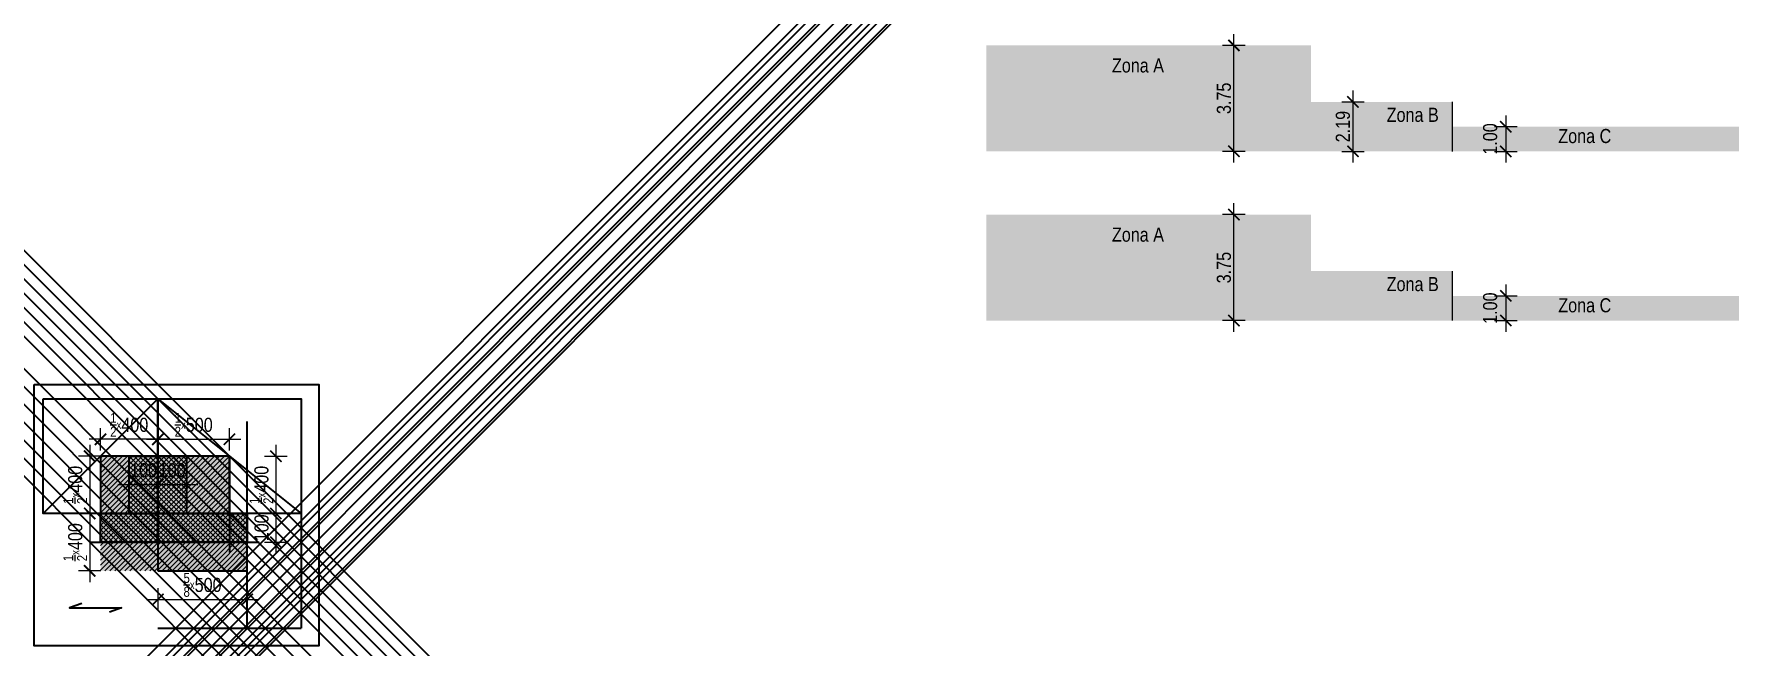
# Paper-space layout 'PT' of a CAD drawing. Header units: metres. Extents: x 0.175 to 0.477, y 0.067 to 0.175.
import ezdxf
from ezdxf.enums import TextEntityAlignment as Align

# ---------------------------------------------------------------- set-up
doc = ezdxf.new("R2010")
doc.units = ezdxf.units.M
doc.header["$MEASUREMENT"] = 0
doc.header["$PDMODE"] = 67
doc.layers.add('noStamp', color=30, linetype='Continuous', plot=False)
doc.layers.add('P', color=220, linetype='Continuous', lineweight=5)
doc.layers.add('P27', color=150, linetype='Continuous', lineweight=5)
doc.styles.add('Testo Meoli Arial Narrow', font='ARIALN.TTF')
doc.dimstyles.new('Quota annotativa Meoli', dxfattribs={"dimscale": 100, "dimtxt": 0.0025, "dimasz": 0.002, "dimexe": 0.002, "dimexo": 0, "dimgap": 0.0005, "dimtad": 1, "dimzin": 1, "dimdsep": 46, "dimtxsty": 'Testo Meoli Arial Narrow', "dimblk": 'ARCHTICK', "dimcen": 0, "dimdle": 0.002, "dimclrd": 256, "dimclre": 256, "dimclrt": 256, "dimazin": 0, "dimtfac": 1, "dimtmove": 2, "dimatfit": 3, "dimfxl": 0.002, "dimfxlon": 1, "dimtolj": 1, "dimtzin": 0, "dimlwd": 9, "dimlwe": 9, "dimarcsym": 2})

# ---------------------------------------------------------------- blocks, each defined once
blk = doc.blocks.new('_ArchTick')
at = {"color": 0, "const_width": 0.15}
blk.add_lwpolyline([(-0.5, -0.5), (0.5, 0.5)], dxfattribs=at)
blk = doc.blocks.new('*D29')
at = {"layer": 'Defpoints', "color": 0, "transparency": 16777216}
for p in [(0.1966, 0.10015), (0.1845, 0.08999), (0.1966, 0.08999)]:
    blk.add_point(p, dxfattribs=at)
at = {"layer": 'P', "color": 0, "lineweight": 9, "transparency": 16777216}
for p, q in [((0.1865, 0.10015), (0.1825, 0.10015)), ((0.1845, 0.10215), (0.1845, 0.08799)), ((0.1865, 0.08999), (0.1825, 0.08999))]:
    blk.add_line(p, q, dxfattribs=at)
at = {"layer": 'P', "color": 0, "lineweight": 9, "transparency": 16777216, "xscale": 0.002, "yscale": 0.002, "zscale": 0.002}
for p, rotation in [((0.1845, 0.10015), 90), ((0.1845, 0.08999), 270)]:
    blk.add_blockref('_ArchTick', p, dxfattribs=dict(at, rotation=rotation))
at = {"layer": 'P', "color": 0, "transparency": 16777216, "insert": (0.18193, 0.09507), "char_height": 0.0025, "attachment_point": 5, "rotation": 90, "style": 'Testo Meoli Arial Narrow'}
blk.add_mtext('\\A1;{\\H0.7x;\\S1/2;\\H0.85714x;x\\H1.6667x;400}', dxfattribs=at)
blk = doc.blocks.new('*D30')
at = {"layer": 'Defpoints', "color": 0, "transparency": 16777216}
for p in [(0.38755, 0.143), (0.40124, 0.143), (0.40124, 0.12421)]:
    blk.add_point(p, dxfattribs=at)
at = {"layer": 'P', "color": 0, "lineweight": 9, "transparency": 16777216}
for p, q in [((0.38955, 0.143), (0.38555, 0.143)), ((0.38755, 0.12221), (0.38755, 0.145)), ((0.38955, 0.12421), (0.38555, 0.12421))]:
    blk.add_line(p, q, dxfattribs=at)
at = {"layer": 'P', "color": 0, "lineweight": 9, "transparency": 16777216, "xscale": 0.002, "yscale": 0.002, "zscale": 0.002}
for p, rotation in [((0.38755, 0.143), 90), ((0.38755, 0.12421), 270)]:
    blk.add_blockref('_ArchTick', p, dxfattribs=dict(at, rotation=rotation))
at = {"layer": 'P', "color": 0, "transparency": 16777216, "insert": (0.38578, 0.1336), "char_height": 0.0025, "attachment_point": 5, "rotation": 90, "style": 'Testo Meoli Arial Narrow'}
blk.add_mtext('\\A1;3.75', dxfattribs=at)
blk = doc.blocks.new('*D31')
at = {"layer": 'Defpoints', "color": 0, "transparency": 16777216}
for p in [(0.4263, 0.12859), (0.42639, 0.12421), (0.43579, 0.12421)]:
    blk.add_point(p, dxfattribs=at)
at = {"layer": 'P', "color": 0, "lineweight": 9, "transparency": 16777216}
for p, q in [((0.43579, 0.13059), (0.43579, 0.12221)), ((0.43379, 0.12859), (0.43779, 0.12859)), ((0.43379, 0.12421), (0.43779, 0.12421))]:
    blk.add_line(p, q, dxfattribs=at)
at = {"layer": 'P', "color": 0, "lineweight": 9, "transparency": 16777216, "xscale": 0.002, "yscale": 0.002, "zscale": 0.002}
for p, rotation in [((0.43579, 0.12859), 90), ((0.43579, 0.12421), 270)]:
    blk.add_blockref('_ArchTick', p, dxfattribs=dict(at, rotation=rotation))
at = {"layer": 'P', "color": 0, "transparency": 16777216, "insert": (0.43303, 0.1264), "char_height": 0.0025, "attachment_point": 5, "rotation": 90, "style": 'Testo Meoli Arial Narrow'}
blk.add_mtext('\\A1;1.00', dxfattribs=at)
blk = doc.blocks.new('*D32')
at = {"layer": 'Defpoints', "color": 0, "transparency": 16777216}
for p in [(0.40124, 0.16299), (0.40134, 0.15422), (0.40867, 0.15422)]:
    blk.add_point(p, dxfattribs=at)
at = {"layer": 'P27', "color": 0, "lineweight": 9, "transparency": 16777216}
for p, q in [((0.40867, 0.16499), (0.40867, 0.15222)), ((0.40667, 0.16299), (0.41067, 0.16299)), ((0.40667, 0.15422), (0.41067, 0.15422))]:
    blk.add_line(p, q, dxfattribs=at)
at = {"layer": 'P27', "color": 0, "lineweight": 9, "transparency": 16777216, "xscale": 0.002, "yscale": 0.002, "zscale": 0.002}
for p, rotation in [((0.40867, 0.16299), 90), ((0.40867, 0.15422), 270)]:
    blk.add_blockref('_ArchTick', p, dxfattribs=dict(at, rotation=rotation))
at = {"layer": 'P27', "color": 0, "transparency": 16777216, "insert": (0.40689, 0.15861), "char_height": 0.0025, "attachment_point": 5, "rotation": 90, "style": 'Testo Meoli Arial Narrow'}
blk.add_mtext('\\A1;2.19', dxfattribs=at)
blk = doc.blocks.new('*D33')
at = {"layer": 'Defpoints', "color": 0, "transparency": 16777216}
for p in [(0.38755, 0.17301), (0.40124, 0.17301), (0.40124, 0.15422)]:
    blk.add_point(p, dxfattribs=at)
at = {"layer": 'P27', "color": 0, "lineweight": 9, "transparency": 16777216}
for p, q in [((0.38955, 0.17301), (0.38555, 0.17301)), ((0.38755, 0.15222), (0.38755, 0.17501)), ((0.38955, 0.15422), (0.38555, 0.15422))]:
    blk.add_line(p, q, dxfattribs=at)
at = {"layer": 'P27', "color": 0, "lineweight": 9, "transparency": 16777216, "xscale": 0.002, "yscale": 0.002, "zscale": 0.002}
for p, rotation in [((0.38755, 0.17301), 90), ((0.38755, 0.15422), 270)]:
    blk.add_blockref('_ArchTick', p, dxfattribs=dict(at, rotation=rotation))
at = {"layer": 'P27', "color": 0, "transparency": 16777216, "insert": (0.38578, 0.16362), "char_height": 0.0025, "attachment_point": 5, "rotation": 90, "style": 'Testo Meoli Arial Narrow'}
blk.add_mtext('\\A1;3.75', dxfattribs=at)
blk = doc.blocks.new('*D34')
at = {"layer": 'Defpoints', "color": 0, "transparency": 16777216}
for p in [(0.4263, 0.1586), (0.42639, 0.15422), (0.43579, 0.15422)]:
    blk.add_point(p, dxfattribs=at)
at = {"layer": 'P27', "color": 0, "lineweight": 9, "transparency": 16777216}
for p, q in [((0.43579, 0.1606), (0.43579, 0.15222)), ((0.43379, 0.1586), (0.43779, 0.1586)), ((0.43379, 0.15422), (0.43779, 0.15422))]:
    blk.add_line(p, q, dxfattribs=at)
at = {"layer": 'P27', "color": 0, "lineweight": 9, "transparency": 16777216, "xscale": 0.002, "yscale": 0.002, "zscale": 0.002}
for p, rotation in [((0.43579, 0.1586), 90), ((0.43579, 0.15422), 270)]:
    blk.add_blockref('_ArchTick', p, dxfattribs=dict(at, rotation=rotation))
at = {"layer": 'P27', "color": 0, "transparency": 16777216, "insert": (0.43303, 0.15641), "char_height": 0.0025, "attachment_point": 5, "rotation": 90, "style": 'Testo Meoli Arial Narrow'}
blk.add_mtext('\\A1;1.00', dxfattribs=at)
blk = doc.blocks.new('*D77')
at = {"layer": 'Defpoints', "color": 0, "transparency": 16777216}
for p in [(0.1966, 0.10015), (0.1966, 0.08999), (0.21754, 0.08999)]:
    blk.add_point(p, dxfattribs=at)
at = {"layer": 'P', "color": 0, "lineweight": 9, "transparency": 16777216}
for p, q in [((0.21554, 0.10015), (0.21954, 0.10015)), ((0.21754, 0.10215), (0.21754, 0.08799)), ((0.21554, 0.08999), (0.21954, 0.08999))]:
    blk.add_line(p, q, dxfattribs=at)
at = {"layer": 'P', "color": 0, "lineweight": 9, "transparency": 16777216, "xscale": 0.002, "yscale": 0.002, "zscale": 0.002}
for p, rotation in [((0.21754, 0.10015), 90), ((0.21754, 0.08999), 270)]:
    blk.add_blockref('_ArchTick', p, dxfattribs=dict(at, rotation=rotation))
at = {"layer": 'P', "color": 0, "transparency": 16777216, "insert": (0.21497, 0.09507), "char_height": 0.0025, "attachment_point": 5, "rotation": 90, "style": 'Testo Meoli Arial Narrow'}
blk.add_mtext('\\A1;{\\H0.7x;\\S1/2;\\H0.85714x;x}400', dxfattribs=at)
blk = doc.blocks.new('*D84')
at = {"layer": 'Defpoints', "color": 0, "transparency": 16777216}
for p in [(0.20931, 0.10315), (0.1966, 0.10015), (0.20931, 0.10015)]:
    blk.add_point(p, dxfattribs=at)
at = {"layer": 'P', "color": 0, "lineweight": 9, "transparency": 16777216}
for p, q in [((0.1946, 0.10315), (0.21131, 0.10315)), ((0.1966, 0.10115), (0.1966, 0.10515)), ((0.20931, 0.10115), (0.20931, 0.10515))]:
    blk.add_line(p, q, dxfattribs=at)
at = {"layer": 'P', "color": 0, "lineweight": 9, "transparency": 16777216, "xscale": 0.002, "yscale": 0.002, "zscale": 0.002, "rotation": 180}
blk.add_blockref('_ArchTick', (0.1966, 0.10315), dxfattribs=at)
at = {"layer": 'P', "color": 0, "lineweight": 9, "transparency": 16777216, "xscale": 0.002, "yscale": 0.002, "zscale": 0.002}
blk.add_blockref('_ArchTick', (0.20931, 0.10315), dxfattribs=at)
at = {"layer": 'P', "color": 0, "transparency": 16777216, "insert": (0.20296, 0.10572), "char_height": 0.0025, "attachment_point": 5, "style": 'Testo Meoli Arial Narrow'}
blk.add_mtext('\\A1;{\\H0.7x;\\S1/2;\\H0.85714x;x\\H1.6667x;500}', dxfattribs=at)
blk = doc.blocks.new('*D86')
at = {"layer": 'Defpoints', "color": 0, "transparency": 16777216}
for p in [(0.1966, 0.09516), (0.19152, 0.08999), (0.1966, 0.08999)]:
    blk.add_point(p, dxfattribs=at)
at = {"layer": 'P', "color": 0, "lineweight": 9, "transparency": 16777216}
for p, q in [((0.19152, 0.09316), (0.19152, 0.09716)), ((0.1966, 0.09316), (0.1966, 0.09716)), ((0.18952, 0.09516), (0.1986, 0.09516))]:
    blk.add_line(p, q, dxfattribs=at)
at = {"layer": 'P', "color": 0, "lineweight": 9, "transparency": 16777216, "xscale": 0.002, "yscale": 0.002, "zscale": 0.002, "rotation": 180}
blk.add_blockref('_ArchTick', (0.19152, 0.09516), dxfattribs=at)
at = {"layer": 'P', "color": 0, "lineweight": 9, "transparency": 16777216, "xscale": 0.002, "yscale": 0.002, "zscale": 0.002}
blk.add_blockref('_ArchTick', (0.1966, 0.09516), dxfattribs=at)
at = {"layer": 'P', "color": 0, "transparency": 16777216, "insert": (0.19406, 0.09763), "char_height": 0.0025, "attachment_point": 5, "style": 'Testo Meoli Arial Narrow'}
blk.add_mtext('\\A1;100', dxfattribs=at)
blk = doc.blocks.new('*D87')
at = {"layer": 'Defpoints', "color": 0, "transparency": 16777216}
for p in [(0.20169, 0.09516), (0.1966, 0.08999), (0.20169, 0.08999)]:
    blk.add_point(p, dxfattribs=at)
at = {"layer": 'P', "color": 0, "lineweight": 9, "transparency": 16777216}
for p, q in [((0.1966, 0.09316), (0.1966, 0.09716)), ((0.20169, 0.09316), (0.20169, 0.09716)), ((0.1946, 0.09516), (0.20369, 0.09516))]:
    blk.add_line(p, q, dxfattribs=at)
at = {"layer": 'P', "color": 0, "lineweight": 9, "transparency": 16777216, "xscale": 0.002, "yscale": 0.002, "zscale": 0.002, "rotation": 180}
blk.add_blockref('_ArchTick', (0.1966, 0.09516), dxfattribs=at)
at = {"layer": 'P', "color": 0, "lineweight": 9, "transparency": 16777216, "xscale": 0.002, "yscale": 0.002, "zscale": 0.002}
blk.add_blockref('_ArchTick', (0.20169, 0.09516), dxfattribs=at)
at = {"layer": 'P', "color": 0, "transparency": 16777216, "insert": (0.19914, 0.09763), "char_height": 0.0025, "attachment_point": 5, "style": 'Testo Meoli Arial Narrow'}
blk.add_mtext('\\A1;100', dxfattribs=at)
blk = doc.blocks.new('*D88')
at = {"layer": 'Defpoints', "color": 0, "transparency": 16777216}
for p in [(0.1966, 0.08999), (0.1845, 0.07982), (0.1966, 0.07982)]:
    blk.add_point(p, dxfattribs=at)
at = {"layer": 'P', "color": 0, "lineweight": 9, "transparency": 16777216}
for p, q in [((0.1845, 0.09199), (0.1845, 0.07782)), ((0.1865, 0.08999), (0.1825, 0.08999)), ((0.1865, 0.07982), (0.1825, 0.07982))]:
    blk.add_line(p, q, dxfattribs=at)
at = {"layer": 'P', "color": 0, "lineweight": 9, "transparency": 16777216, "xscale": 0.002, "yscale": 0.002, "zscale": 0.002}
for p, rotation in [((0.1845, 0.08999), 90), ((0.1845, 0.07982), 270)]:
    blk.add_blockref('_ArchTick', p, dxfattribs=dict(at, rotation=rotation))
at = {"layer": 'P', "color": 0, "transparency": 16777216, "insert": (0.18193, 0.0849), "char_height": 0.0025, "attachment_point": 5, "rotation": 90, "style": 'Testo Meoli Arial Narrow'}
blk.add_mtext('\\A1;{\\H0.7x;\\S1/2;\\H0.85714x;x\\H1.6667x;400}', dxfattribs=at)
blk = doc.blocks.new('*D107')
at = {"layer": 'Defpoints', "color": 0, "transparency": 16777216}
for p in [(0.1966, 0.08999), (0.21246, 0.0849), (0.21754, 0.0849)]:
    blk.add_point(p, dxfattribs=at)
at = {"layer": 'P', "color": 0, "lineweight": 9, "transparency": 16777216}
for p, q in [((0.21754, 0.09199), (0.21754, 0.0829)), ((0.21554, 0.08999), (0.21954, 0.08999)), ((0.21554, 0.0849), (0.21954, 0.0849))]:
    blk.add_line(p, q, dxfattribs=at)
at = {"layer": 'P', "color": 0, "lineweight": 9, "transparency": 16777216, "xscale": 0.002, "yscale": 0.002, "zscale": 0.002}
for p, rotation in [((0.21754, 0.08999), 90), ((0.21754, 0.0849), 270)]:
    blk.add_blockref('_ArchTick', p, dxfattribs=dict(at, rotation=rotation))
at = {"layer": 'P', "color": 0, "transparency": 16777216, "insert": (0.21501, 0.08744), "char_height": 0.0025, "attachment_point": 5, "rotation": 90, "style": 'Testo Meoli Arial Narrow'}
blk.add_mtext('\\A1;100', dxfattribs=at)
blk = doc.blocks.new('*D108')
at = {"layer": 'Defpoints', "color": 0, "transparency": 16777216}
for p in [(0.1966, 0.07982), (0.21246, 0.07982), (0.21246, 0.07474)]:
    blk.add_point(p, dxfattribs=at)
at = {"layer": 'P', "color": 0, "lineweight": 9, "transparency": 16777216}
for p, q in [((0.1966, 0.07674), (0.1966, 0.07274)), ((0.21246, 0.07674), (0.21246, 0.07274)), ((0.1946, 0.07474), (0.21446, 0.07474))]:
    blk.add_line(p, q, dxfattribs=at)
at = {"layer": 'P', "color": 0, "lineweight": 9, "transparency": 16777216, "xscale": 0.002, "yscale": 0.002, "zscale": 0.002, "rotation": 180}
blk.add_blockref('_ArchTick', (0.1966, 0.07474), dxfattribs=at)
at = {"layer": 'P', "color": 0, "lineweight": 9, "transparency": 16777216, "xscale": 0.002, "yscale": 0.002, "zscale": 0.002}
blk.add_blockref('_ArchTick', (0.21246, 0.07474), dxfattribs=at)
at = {"layer": 'P', "color": 0, "transparency": 16777216, "insert": (0.20453, 0.07732), "char_height": 0.0025, "attachment_point": 5, "style": 'Testo Meoli Arial Narrow'}
blk.add_mtext('\\A1;{\\H0.7x;\\S5/8;\\H0.85714x;x\\H1.6667x;500}', dxfattribs=at)
blk = doc.blocks.new('*D109')
at = {"layer": 'Defpoints', "color": 0, "transparency": 16777216}
for p in [(0.18643, 0.10315), (0.18643, 0.10015), (0.1966, 0.10015)]:
    blk.add_point(p, dxfattribs=at)
at = {"layer": 'P', "color": 0, "lineweight": 9, "transparency": 16777216}
for p, q in [((0.1986, 0.10315), (0.18443, 0.10315)), ((0.18643, 0.10115), (0.18643, 0.10515)), ((0.1966, 0.10115), (0.1966, 0.10515))]:
    blk.add_line(p, q, dxfattribs=at)
at = {"layer": 'P', "color": 0, "lineweight": 9, "transparency": 16777216, "xscale": 0.002, "yscale": 0.002, "zscale": 0.002, "rotation": 180}
blk.add_blockref('_ArchTick', (0.18643, 0.10315), dxfattribs=at)
at = {"layer": 'P', "color": 0, "lineweight": 9, "transparency": 16777216, "xscale": 0.002, "yscale": 0.002, "zscale": 0.002}
blk.add_blockref('_ArchTick', (0.1966, 0.10315), dxfattribs=at)
at = {"layer": 'P', "color": 0, "transparency": 16777216, "insert": (0.19152, 0.10572), "char_height": 0.0025, "attachment_point": 5, "style": 'Testo Meoli Arial Narrow'}
blk.add_mtext('\\A1;{\\H0.7x;\\C114;\\S1/2;\\H0.85714x;x\\H1.6667x;400}', dxfattribs=at)

psp = doc.layouts.new('PT')

# ---------------------------------------------------------------- hatches: boundary and pattern name
at = {"layer": 'P'}
h = psp.add_hatch(dxfattribs=at)
h.set_pattern_fill('ANSI31', color=114, scale=0.005, style=0)
h.paths.add_polyline_path([(0.18643, 0.08999), (0.1966, 0.08999), (0.1966, 0.10015), (0.18643, 0.10015)])
h = psp.add_hatch(dxfattribs=at)
h.set_pattern_fill('ANSI31', color=20, scale=0.005, angle=90, style=0)
h.paths.add_polyline_path([(0.19152, 0.10015), (0.1966, 0.10015), (0.1966, 0.08999), (0.19152, 0.08999)])
h = psp.add_hatch(dxfattribs=at)
h.set_pattern_fill('ANSI31', color=114, scale=0.005, style=0)
h.set_pattern_definition([(45, (0.0101671, 0), (-0.0004419417, 0.0004419417), [])])
h.paths.add_polyline_path([(0.1966, 0.08999), (0.20931, 0.08999), (0.20931, 0.10015), (0.1966, 0.10015)])
h = psp.add_hatch(dxfattribs=at)
h.set_pattern_fill('ANSI31', color=20, scale=0.005, angle=90, style=0)
h.set_pattern_definition([(135, (0.00508356, 0), (-0.0004419417, -0.0004419417), [])])
h.paths.add_polyline_path([(0.1966, 0.10015), (0.20169, 0.10015), (0.20169, 0.08999), (0.1966, 0.08999)])
h = psp.add_hatch(dxfattribs=at)
h.set_pattern_fill('ANSI31', color=114, scale=0.005, style=0)
h.set_pattern_definition([(45, (0, -0.0101663), (-0.0004419417, 0.0004419417), [])])
h.paths.add_polyline_path([(0.18643, 0.07982), (0.1966, 0.07982), (0.1966, 0.08999), (0.18643, 0.08999)])
h = psp.add_hatch(dxfattribs=at)
h.set_pattern_fill('ANSI31', color=20, scale=0.005, angle=90, style=0)
h.set_pattern_definition([(135, (0, -0.0101663), (-0.0004419417, -0.0004419417), [])])
h.paths.add_polyline_path([(0.18643, 0.08999), (0.1966, 0.08999), (0.1966, 0.0849), (0.18643, 0.0849)])
h = psp.add_hatch(dxfattribs=at)
h.set_pattern_fill('ANSI31', color=114, scale=0.005, style=0)
h.set_pattern_definition([(45, (0.0101671, -0.0101663), (-0.0004419417, 0.0004419417), [])])
h.paths.add_polyline_path([(0.1966, 0.07982), (0.21246, 0.07982), (0.21246, 0.08999), (0.1966, 0.08999)])
h = psp.add_hatch(dxfattribs=at)
h.set_pattern_fill('ANSI31', color=20, scale=0.005, angle=90, style=0)
h.set_pattern_definition([(135, (0.0101671, -0.0101663), (-0.0004419417, -0.0004419417), [])])
h.paths.add_polyline_path([(0.1966, 0.08999), (0.21246, 0.08999), (0.21246, 0.0849), (0.1966, 0.0849)])

# ---------------------------------------------------------------- linework, layer by layer
at = {"color": 254}
psp.add_lwpolyline([(0.18312, 0.07402), (0.18092, 0.07326), (0.19016, 0.07327), (0.18799, 0.07251)], dxfattribs=at)
at = {"layer": 'noStamp'}
for p, q in [((0.17627, 0.08999), (0.1966, 0.11032)), ((0.1966, 0.11032), (0.22202, 0.08999)), ((0.21246, 0.06965), (0.21246, 0.1063)), ((0.20931, 0.10015), (0.20931, 0.08308)), ((0.22202, 0.08999), (0.22202, 0.06965)), ((0.1845, 0.0849), (0.2146, 0.0849)), ((0.1966, 0.06965), (0.22202, 0.06965))]:
    psp.add_line(p, q, dxfattribs=at)
for points in [[(0.17464, 0.11287), (0.22516, 0.11287), (0.22516, 0.06651), (0.17464, 0.06651)], [(0.17627, 0.11032), (0.1966, 0.11032), (0.1966, 0.08999), (0.17627, 0.08999)], [(0.1966, 0.11032), (0.22202, 0.11032), (0.22202, 0.08999), (0.1966, 0.08999)], [(0.18643, 0.08999), (0.1966, 0.08999), (0.1966, 0.10015), (0.18643, 0.10015)], [(0.19152, 0.10015), (0.1966, 0.10015), (0.1966, 0.08999), (0.19152, 0.08999)], [(0.1966, 0.08999), (0.20931, 0.08999), (0.20931, 0.10015), (0.1966, 0.10015)], [(0.1966, 0.10015), (0.20169, 0.10015), (0.20169, 0.08999), (0.1966, 0.08999)], [(0.18643, 0.08999), (0.1966, 0.08999), (0.1966, 0.0849), (0.18643, 0.0849)], [(0.1966, 0.07982), (0.21246, 0.07982), (0.21246, 0.08999), (0.1966, 0.08999)], [(0.1966, 0.08999), (0.21246, 0.08999), (0.21246, 0.0849), (0.1966, 0.0849)]]:
    psp.add_lwpolyline(points, close=True, dxfattribs=at)
for p in [(0.22202, 0.08744), (0.22202, 0.0849), (0.22202, 0.08236), (0.22202, 0.07982), (0.22202, 0.07728), (0.22202, 0.07474), (0.19978, 0.06965), (0.20296, 0.06965), (0.20613, 0.06965), (0.20931, 0.06965), (0.21249, 0.06965), (0.21566, 0.06965), (0.21884, 0.06965), (0.22202, 0.07219)]:
    psp.add_point(p, dxfattribs=at)
at = {"layer": 'P'}
psp.add_line((0.4263, 0.13298), (0.4263, 0.12421), dxfattribs=at)
at = {"layer": 'P', "color": 140, "transparency": 33554559}
psp.add_solid([(0.34361, 0.143), (0.40124, 0.143), (0.34361, 0.12421), (0.40124, 0.12421)], dxfattribs=at)
at = {"layer": 'P', "color": 70, "transparency": 33554559}
for points in [[(0.40124, 0.13298), (0.4263, 0.13298), (0.40124, 0.12421), (0.4263, 0.12421)], [(0.18643, 0.10015), (0.1966, 0.10015), (0.18643, 0.08999), (0.1966, 0.08999)], [(0.1966, 0.10015), (0.20931, 0.10015), (0.1966, 0.08999), (0.20931, 0.08999)], [(0.18643, 0.08999), (0.1966, 0.08999), (0.18643, 0.07982), (0.1966, 0.07982)], [(0.1966, 0.08999), (0.21246, 0.08999), (0.1966, 0.07982), (0.21246, 0.07982)]]:
    psp.add_solid(points, dxfattribs=at)
at = {"layer": 'P', "color": 21, "transparency": 33554559}
for points in [[(0.4263, 0.12859), (0.47716, 0.12859), (0.4263, 0.12421), (0.47716, 0.12421)], [(0.19152, 0.10015), (0.1966, 0.10015), (0.19152, 0.08999), (0.1966, 0.08999)], [(0.1966, 0.10015), (0.20169, 0.10015), (0.1966, 0.08999), (0.20169, 0.08999)], [(0.18643, 0.08999), (0.1966, 0.08999), (0.18643, 0.0849), (0.1966, 0.0849)], [(0.1966, 0.0849), (0.1966, 0.08999), (0.21246, 0.0849), (0.21246, 0.08999)]]:
    psp.add_solid(points, dxfattribs=at)
at = {"layer": 'P27'}
psp.add_line((0.4263, 0.16299), (0.4263, 0.15422), dxfattribs=at)
at = {"layer": 'P27', "color": 140, "transparency": 33554559}
psp.add_solid([(0.34361, 0.17301), (0.40124, 0.17301), (0.34361, 0.15422), (0.40124, 0.15422)], dxfattribs=at)
at = {"layer": 'P27', "color": 70, "transparency": 33554559}
psp.add_solid([(0.40124, 0.16299), (0.4263, 0.16299), (0.40124, 0.15422), (0.4263, 0.15422)], dxfattribs=at)
at = {"layer": 'P27', "color": 21, "transparency": 33554559}
psp.add_solid([(0.4263, 0.15861), (0.47716, 0.1586), (0.4263, 0.15422), (0.47716, 0.15422)], dxfattribs=at)

# ---------------------------------------------------------------- texts
at = {"layer": 'P', "color": 160, "style": 'Testo Meoli Arial Narrow'}
psp.add_text('Zona A', height=0.0025, dxfattribs=at).set_placement((0.37052, 0.13943), align=Align.MIDDLE)
at = {"layer": 'P', "color": 114, "style": 'Testo Meoli Arial Narrow'}
psp.add_text('Zona B', height=0.0025, dxfattribs=at).set_placement((0.41928, 0.13066), align=Align.MIDDLE)
at = {"layer": 'P', "color": 20, "style": 'Testo Meoli Arial Narrow'}
psp.add_text('Zona C', height=0.0025, dxfattribs=at).set_placement((0.44981, 0.12692), align=Align.MIDDLE)
at = {"layer": 'P27', "color": 160, "style": 'Testo Meoli Arial Narrow'}
psp.add_text('Zona A', height=0.0025, dxfattribs=at).set_placement((0.37052, 0.16944), align=Align.MIDDLE)
at = {"layer": 'P27', "color": 114, "style": 'Testo Meoli Arial Narrow'}
psp.add_text('Zona B', height=0.0025, dxfattribs=at).set_placement((0.41928, 0.16068), align=Align.MIDDLE)
at = {"layer": 'P27', "color": 20, "style": 'Testo Meoli Arial Narrow'}
psp.add_text('Zona C', height=0.0025, dxfattribs=at).set_placement((0.44981, 0.15694), align=Align.MIDDLE)

# ---------------------------------------------------------------- dimensions: what is measured, and where the dimension line sits
at = {"layer": 'P', "color": 160}
dim = psp.add_linear_dim(base=(0.38755, 0.143), p1=(0.40124, 0.12421), p2=(0.40124, 0.143), angle=90, text='3.75', dimstyle='Quota annotativa Meoli', override={"dimclrd": 0, "dimclre": 0, "dimclrt": 0}, dxfattribs=at)
dim.commit()
dim.dimension.update_dxf_attribs({"geometry": '*D30', "text_midpoint": (0.38578, 0.1336)})
at = {"layer": 'P', "color": 20}
for base, p1, p2, text, picture, middle in [((0.43579, 0.12421), (0.4263, 0.12859), (0.42639, 0.12421), '1.00', '*D31', (0.43303, 0.1264)), ((0.21754, 0.0849), (0.1966, 0.08999), (0.21246, 0.0849), '100', '*D107', (0.21501, 0.08744))]:
    dim = psp.add_linear_dim(base=base, p1=p1, p2=p2, angle=90, text=text, dimstyle='Quota annotativa Meoli', override={"dimclrd": 0, "dimclre": 0, "dimclrt": 0}, dxfattribs=at)
    dim.commit()
    dim.dimension.update_dxf_attribs({"geometry": picture, "text_midpoint": middle, "dimtype": 160})
at = {"layer": 'P', "color": 114}
for base, p1, p2, text, picture, middle in [((0.18643, 0.10315), (0.1966, 0.10015), (0.18643, 0.10015), '{\\H0.7x;\\C114;\\S1/2;\\H0.85714x;x\\H1.6667x;400}', '*D109', (0.19152, 0.10572)), ((0.20931, 0.10315), (0.1966, 0.10015), (0.20931, 0.10015), '{\\H0.7x;\\S1/2;\\H0.85714x;x\\H1.6667x;500}', '*D84', (0.20296, 0.10572)), ((0.21246, 0.07474), (0.1966, 0.07982), (0.21246, 0.07982), '{\\H0.7x;\\S5/8;\\H0.85714x;x\\H1.6667x;500}', '*D108', (0.20453, 0.07732))]:
    dim = psp.add_linear_dim(base=base, p1=p1, p2=p2, text=text, dimstyle='Quota annotativa Meoli', override={"dimclrd": 0, "dimclre": 0, "dimclrt": 0}, dxfattribs=at)
    dim.commit()
    dim.dimension.update_dxf_attribs({"geometry": picture, "text_midpoint": middle})
for base, p1, p2, picture, middle in [((0.1845, 0.08999), (0.1966, 0.10015), (0.1966, 0.08999), '*D29', (0.18193, 0.09507)), ((0.1845, 0.07982), (0.1966, 0.08999), (0.1966, 0.07982), '*D88', (0.18193, 0.0849))]:
    dim = psp.add_linear_dim(base=base, p1=p1, p2=p2, angle=90, text='{\\H0.7x;\\S1/2;\\H0.85714x;x\\H1.6667x;400}', dimstyle='Quota annotativa Meoli', override={"dimclrd": 0, "dimclre": 0, "dimclrt": 0}, dxfattribs=at)
    dim.commit()
    dim.dimension.update_dxf_attribs({"geometry": picture, "text_midpoint": middle})
at = {"layer": 'P', "color": 20}
dim = psp.add_linear_dim(base=(0.21754, 0.08999), p1=(0.1966, 0.10015), p2=(0.1966, 0.08999), angle=90, text='{\\H0.7x;\\S1/2;\\H0.85714x;x}400', dimstyle='Quota annotativa Meoli', override={"dimclrd": 0, "dimclre": 0, "dimclrt": 0}, dxfattribs=at)
dim.commit()
dim.dimension.update_dxf_attribs({"geometry": '*D77', "text_midpoint": (0.21497, 0.09507)})
for base, p1, p2, picture, middle in [((0.1966, 0.09516), (0.19152, 0.08999), (0.1966, 0.08999), '*D86', (0.19406, 0.09763)), ((0.20169, 0.09516), (0.1966, 0.08999), (0.20169, 0.08999), '*D87', (0.19914, 0.09763))]:
    dim = psp.add_linear_dim(base=base, p1=p1, p2=p2, text='100', dimstyle='Quota annotativa Meoli', override={"dimclrd": 0, "dimclre": 0, "dimclrt": 0}, dxfattribs=at)
    dim.commit()
    dim.dimension.update_dxf_attribs({"geometry": picture, "text_midpoint": middle, "dimtype": 160})
at = {"layer": 'P27', "color": 160}
dim = psp.add_linear_dim(base=(0.38755, 0.17301), p1=(0.40124, 0.15422), p2=(0.40124, 0.17301), angle=90, text='3.75', dimstyle='Quota annotativa Meoli', override={"dimclrd": 0, "dimclre": 0, "dimclrt": 0}, dxfattribs=at)
dim.commit()
dim.dimension.update_dxf_attribs({"geometry": '*D33', "text_midpoint": (0.38578, 0.16362)})
at = {"layer": 'P27', "color": 114}
dim = psp.add_linear_dim(base=(0.40867, 0.15422), p1=(0.40124, 0.16299), p2=(0.40134, 0.15422), angle=90, text='2.19', dimstyle='Quota annotativa Meoli', override={"dimclrd": 0, "dimclre": 0, "dimclrt": 0}, dxfattribs=at)
dim.commit()
dim.dimension.update_dxf_attribs({"geometry": '*D32', "text_midpoint": (0.40689, 0.15861)})
at = {"layer": 'P27', "color": 20}
dim = psp.add_linear_dim(base=(0.43579, 0.15422), p1=(0.4263, 0.1586), p2=(0.42639, 0.15422), angle=90, text='1.00', dimstyle='Quota annotativa Meoli', override={"dimclrd": 0, "dimclre": 0, "dimclrt": 0}, dxfattribs=at)
dim.commit()
dim.dimension.update_dxf_attribs({"geometry": '*D34', "text_midpoint": (0.43303, 0.15641), "dimtype": 160})

doc.saveas('drawing.dxf')
